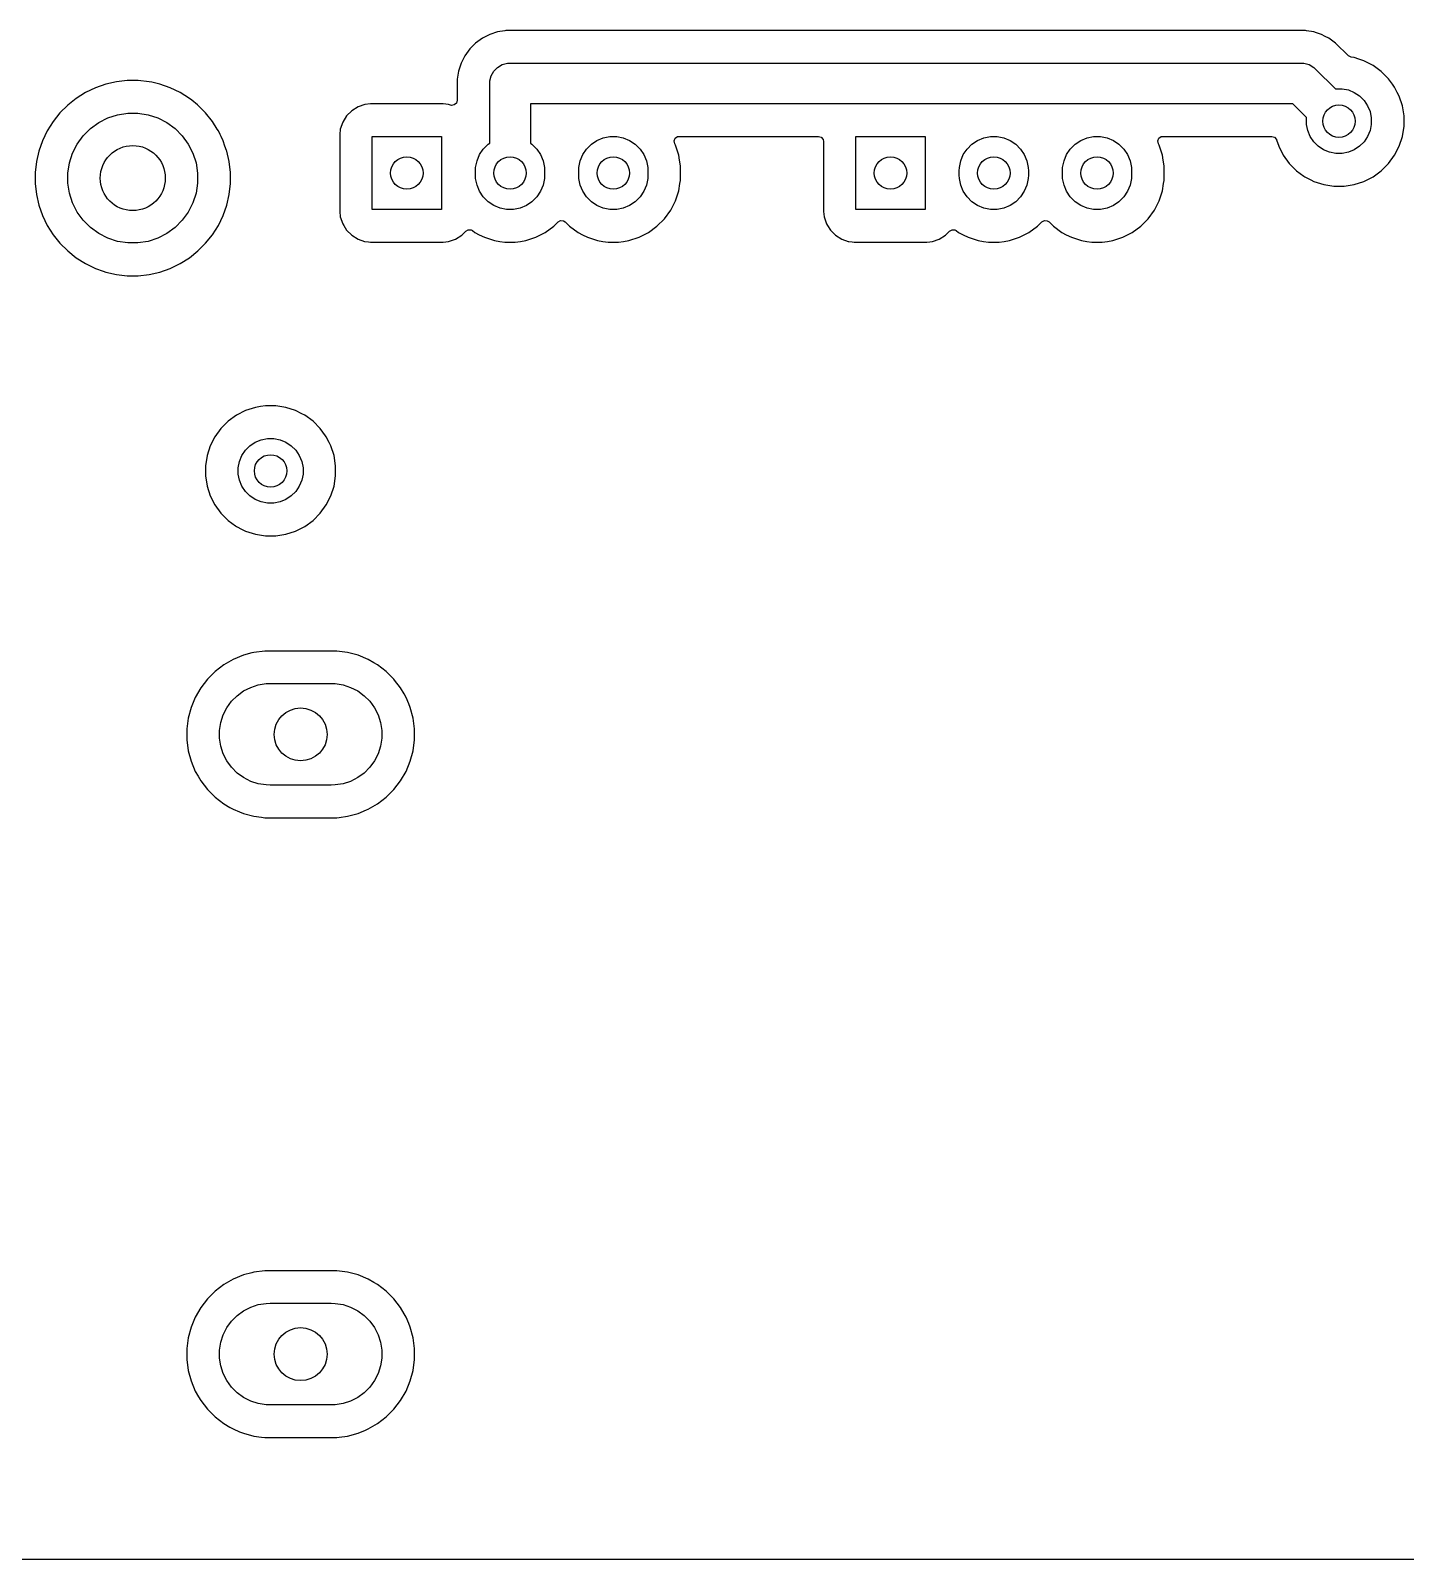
# Model space of a CAD drawing. Header units: inches. Extents: x 0.81 to 4.86, y -4.86 to -0.81.
# Drawn here: x 2.086 to 3.417, y -4.862 to -3.382 of the extents above; entities that cross this region are included whole.
import ezdxf

# ---------------------------------------------------------------- set-up
doc = ezdxf.new("R2010")
doc.units = ezdxf.units.IN
doc.header["$MEASUREMENT"] = 0
doc.layers.add('F.Cu', color=13, linetype='CONTINUOUS', true_color=0xc83434)

msp = doc.modelspace()

# ---------------------------------------------------------------- linework, layer by layer
at = {"layer": 'F.Cu', "linetype": 'CONTINUOUS'}
for p, q in [((2.5232, -3.3894), (2.5166, -3.3941)), ((2.5303, -3.3858), (2.5232, -3.3894)), ((2.538, -3.3833), (2.5303, -3.3858)), ((2.545, -3.3822), (2.538, -3.3833)), ((2.546, -3.382), (2.545, -3.3822)), ((2.554, -3.382), (2.546, -3.382)), ((3.3203, -3.382), (2.554, -3.382)), ((3.3214, -3.3822), (3.3203, -3.382)), ((3.3283, -3.3833), (3.3214, -3.3822)), ((3.3312, -3.3842), (3.3283, -3.3833)), ((3.3321, -3.3845), (3.3312, -3.3842)), ((3.3341, -3.3852), (3.3321, -3.3845)), ((3.3359, -3.3858), (3.3341, -3.3852)), ((3.3395, -3.3876), (3.3359, -3.3858)), ((3.3431, -3.3894), (3.3395, -3.3876)), ((3.3496, -3.3941), (3.3431, -3.3894)), ((2.5109, -3.3998), (2.5062, -3.4064)), ((2.5166, -3.3941), (2.5109, -3.3998)), ((3.3619, -3.4064), (3.3496, -3.3941)), ((3.3496, -3.3941), (3.3496, -3.3941)), ((2.5026, -3.4135), (2.5001, -3.4212)), ((2.5062, -3.4064), (2.5026, -3.4135)), ((2.5344, -3.4212), (2.538, -3.4176)), ((2.538, -3.4176), (2.5425, -3.415)), ((2.5425, -3.415), (2.5474, -3.4137)), ((2.5474, -3.4137), (2.55, -3.4135)), ((2.55, -3.4135), (3.3163, -3.4135)), ((3.3163, -3.4135), (3.3188, -3.4137)), ((3.3188, -3.4137), (3.3188, -3.4137)), ((3.3188, -3.4137), (3.3238, -3.415)), ((3.3238, -3.415), (3.3283, -3.4176)), ((3.3283, -3.4176), (3.3283, -3.4176)), ((3.3283, -3.4176), (3.3302, -3.4193)), ((3.3621, -3.4066), (3.3619, -3.4064)), ((3.3646, -3.4078), (3.3621, -3.4066)), ((3.3675, -3.4082), (3.3646, -3.4078)), ((3.3722, -3.4098), (3.3675, -3.4082)), ((3.3769, -3.4113), (3.3722, -3.4098)), ((3.3858, -3.4158), (3.3769, -3.4113)), ((3.3938, -3.4216), (3.3858, -3.4158)), ((3.3858, -3.4158), (3.3858, -3.4158)), ((3.3858, -3.4158), (3.3858, -3.4158)), ((2.1584, -3.4338), (2.1484, -3.4374)), ((2.1688, -3.4315), (2.1584, -3.4338)), ((2.1584, -3.4338), (2.1584, -3.4338)), ((2.1793, -3.4303), (2.1688, -3.4315)), ((2.1688, -3.4315), (2.1688, -3.4315)), ((2.19, -3.4303), (2.1793, -3.4303)), ((2.1793, -3.4303), (2.1793, -3.4303)), ((2.2005, -3.4315), (2.19, -3.4303)), ((2.19, -3.4303), (2.19, -3.4303)), ((2.2031, -3.4321), (2.2005, -3.4315)), ((2.2005, -3.4315), (2.2005, -3.4315)), ((2.2005, -3.4315), (2.2005, -3.4315)), ((2.2109, -3.4338), (2.2031, -3.4321)), ((2.2209, -3.4374), (2.2109, -3.4338)), ((2.2109, -3.4338), (2.2109, -3.4338)), ((2.5001, -3.4212), (2.4988, -3.4292)), ((2.4988, -3.4292), (2.4988, -3.4495)), ((2.5303, -3.4332), (2.5305, -3.4306)), ((2.5303, -3.491), (2.5303, -3.4332)), ((2.5305, -3.4306), (2.5318, -3.4257)), ((2.5318, -3.4257), (2.5344, -3.4212)), ((3.3302, -3.4193), (3.3493, -3.4384)), ((3.4008, -3.4286), (3.3938, -3.4216)), ((3.3938, -3.4216), (3.3938, -3.4216)), ((3.4046, -3.4338), (3.4008, -3.4286)), ((3.4008, -3.4286), (3.4008, -3.4286)), ((3.4066, -3.4367), (3.4046, -3.4338)), ((2.1299, -3.4476), (2.1216, -3.4542)), ((2.1389, -3.442), (2.1299, -3.4476)), ((2.1484, -3.4374), (2.1389, -3.442)), ((2.2304, -3.442), (2.2209, -3.4374)), ((2.2394, -3.4476), (2.2304, -3.442)), ((2.2304, -3.442), (2.2304, -3.442)), ((2.2419, -3.4495), (2.2394, -3.4476)), ((3.3493, -3.4384), (3.3497, -3.4383)), ((3.3497, -3.4383), (3.3558, -3.4383)), ((3.3558, -3.4383), (3.3619, -3.4395)), ((3.3619, -3.4395), (3.3676, -3.4419)), ((3.3676, -3.4419), (3.3727, -3.4453)), ((3.3727, -3.4453), (3.3771, -3.4497)), ((3.4093, -3.442), (3.4066, -3.4367)), ((3.4112, -3.4455), (3.4093, -3.442)), ((3.4142, -3.4549), (3.4112, -3.4455)), ((3.4112, -3.4455), (3.4112, -3.4455)), ((3.4112, -3.4455), (3.4112, -3.4455)), ((2.1141, -3.4617), (2.1074, -3.47)), ((2.1216, -3.4542), (2.1141, -3.4617)), ((2.1605, -3.4666), (2.1699, -3.4636)), ((2.1699, -3.4636), (2.1797, -3.462)), ((2.1797, -3.462), (2.1896, -3.462)), ((2.1896, -3.462), (2.1994, -3.4636)), ((2.1994, -3.4636), (2.2088, -3.4666)), ((2.2474, -3.454), (2.2419, -3.4495)), ((2.2477, -3.4542), (2.2474, -3.454)), ((2.2552, -3.4617), (2.2477, -3.4542)), ((2.2618, -3.47), (2.2552, -3.4617)), ((2.3968, -3.4597), (2.3917, -3.4647)), ((2.4028, -3.4559), (2.3968, -3.4597)), ((2.4095, -3.4535), (2.4028, -3.4559)), ((2.4148, -3.4529), (2.4095, -3.4535)), ((2.4095, -3.4535), (2.4095, -3.4535)), ((2.4852, -3.4529), (2.4148, -3.4529)), ((2.4148, -3.4529), (2.4148, -3.4529)), ((2.4905, -3.4535), (2.4852, -3.4529)), ((2.4852, -3.4529), (2.4852, -3.4529)), ((2.4923, -3.4542), (2.4905, -3.4535)), ((2.4905, -3.4535), (2.4905, -3.4535)), ((2.4932, -3.4544), (2.4923, -3.4542)), ((2.4959, -3.454), (2.4932, -3.4544)), ((2.498, -3.4522), (2.4959, -3.454)), ((2.4988, -3.4495), (2.498, -3.4522)), ((3.3081, -3.4529), (2.5697, -3.4529)), ((2.5697, -3.4529), (2.5697, -3.491)), ((3.3215, -3.4662), (3.3081, -3.4529)), ((3.3771, -3.4497), (3.3805, -3.4548)), ((3.3805, -3.4548), (3.3829, -3.4605)), ((3.3829, -3.4605), (3.3841, -3.4666)), ((3.4158, -3.4647), (3.4142, -3.4549)), ((2.1074, -3.47), (2.1018, -3.479)), ((2.1367, -3.4839), (2.1437, -3.4769)), ((2.1437, -3.4769), (2.1517, -3.4711)), ((2.1517, -3.4711), (2.1605, -3.4666)), ((2.2088, -3.4666), (2.2176, -3.4711)), ((2.2176, -3.4711), (2.2256, -3.4769)), ((2.2256, -3.4769), (2.2325, -3.4839)), ((2.2665, -3.4774), (2.2618, -3.47)), ((2.2675, -3.479), (2.2665, -3.4774)), ((2.3856, -3.4774), (2.385, -3.4827)), ((2.388, -3.4707), (2.3856, -3.4774)), ((2.3856, -3.4774), (2.3856, -3.4774)), ((2.3917, -3.4647), (2.388, -3.4707)), ((3.3214, -3.4666), (3.3215, -3.4662)), ((3.3214, -3.4728), (3.3214, -3.4666)), ((3.3226, -3.4788), (3.3214, -3.4728)), ((3.3841, -3.4728), (3.3829, -3.4788)), ((3.3841, -3.4666), (3.3841, -3.4728)), ((3.4142, -3.4844), (3.4158, -3.4746)), ((3.4158, -3.4746), (3.4158, -3.4647)), ((2.0972, -3.4886), (2.0937, -3.4986)), ((2.1018, -3.479), (2.0972, -3.4886)), ((2.1264, -3.5007), (2.1309, -3.4919)), ((2.1309, -3.4919), (2.1367, -3.4839)), ((2.2325, -3.4839), (2.2384, -3.4919)), ((2.2384, -3.4919), (2.2428, -3.5007)), ((2.2693, -3.4827), (2.2675, -3.479)), ((2.2702, -3.4847), (2.2693, -3.4827)), ((2.2721, -3.4886), (2.2702, -3.4847)), ((2.2739, -3.4939), (2.2721, -3.4886)), ((2.2721, -3.4886), (2.2721, -3.4886)), ((2.2721, -3.4886), (2.2721, -3.4886)), ((2.385, -3.4827), (2.385, -3.5571)), ((2.4165, -3.5553), (2.4165, -3.4844)), ((2.4165, -3.4844), (2.4835, -3.4844)), ((2.4835, -3.4844), (2.4835, -3.5553)), ((2.5241, -3.4967), (2.5288, -3.492)), ((2.5288, -3.492), (2.5303, -3.491)), ((2.5697, -3.491), (2.5712, -3.492)), ((2.5712, -3.492), (2.5759, -3.4967)), ((2.6241, -3.4967), (2.6288, -3.492)), ((2.6288, -3.492), (2.6342, -3.4884)), ((2.6342, -3.4884), (2.6403, -3.4859)), ((2.6403, -3.4859), (2.6467, -3.4846)), ((2.6467, -3.4846), (2.6533, -3.4846)), ((2.6533, -3.4846), (2.6597, -3.4859)), ((2.6597, -3.4859), (2.6658, -3.4884)), ((2.6658, -3.4884), (2.6712, -3.492)), ((2.6712, -3.492), (2.6759, -3.4967)), ((2.709, -3.4888), (2.71, -3.4862)), ((2.7095, -3.4915), (2.709, -3.4888)), ((2.7102, -3.493), (2.7095, -3.4915)), ((2.71, -3.4862), (2.7122, -3.4847)), ((2.7134, -3.5027), (2.7102, -3.493)), ((2.7122, -3.4847), (2.7138, -3.4844)), ((2.7138, -3.4844), (2.8486, -3.4844)), ((2.8486, -3.4844), (2.8513, -3.4852)), ((2.8513, -3.4852), (2.8531, -3.4873)), ((2.8531, -3.4873), (2.8535, -3.4893)), ((2.8535, -3.4893), (2.8535, -3.5571)), ((2.885, -3.5553), (2.885, -3.4844)), ((2.885, -3.4844), (2.952, -3.4844)), ((2.952, -3.4844), (2.952, -3.5553)), ((2.9926, -3.4967), (2.9973, -3.492)), ((2.9973, -3.492), (3.0027, -3.4884)), ((3.0027, -3.4884), (3.0088, -3.4859)), ((3.0088, -3.4859), (3.0152, -3.4846)), ((3.0152, -3.4846), (3.0218, -3.4846)), ((3.0218, -3.4846), (3.0282, -3.4859)), ((3.0282, -3.4859), (3.0343, -3.4884)), ((3.0343, -3.4884), (3.0397, -3.492)), ((3.0397, -3.492), (3.0444, -3.4967)), ((3.0926, -3.4967), (3.0973, -3.492)), ((3.0973, -3.492), (3.1027, -3.4884)), ((3.1027, -3.4884), (3.1088, -3.4859)), ((3.1088, -3.4859), (3.1152, -3.4846)), ((3.1152, -3.4846), (3.1218, -3.4846)), ((3.1218, -3.4846), (3.1282, -3.4859)), ((3.1282, -3.4859), (3.1343, -3.4884)), ((3.1343, -3.4884), (3.1397, -3.492)), ((3.1397, -3.492), (3.1444, -3.4967)), ((3.1775, -3.4888), (3.1785, -3.4862)), ((3.178, -3.4915), (3.1775, -3.4888)), ((3.1787, -3.493), (3.178, -3.4915)), ((3.1785, -3.4862), (3.1807, -3.4847)), ((3.1819, -3.5027), (3.1787, -3.493)), ((3.1807, -3.4847), (3.1823, -3.4844)), ((3.1823, -3.4844), (3.2877, -3.4844)), ((3.2877, -3.4844), (3.2904, -3.4852)), ((3.2904, -3.4852), (3.2922, -3.4873)), ((3.2922, -3.4873), (3.2924, -3.4878)), ((3.2924, -3.4878), (3.2944, -3.4939)), ((3.325, -3.4845), (3.3226, -3.4788)), ((3.3284, -3.4897), (3.325, -3.4845)), ((3.3328, -3.494), (3.3284, -3.4897)), ((3.3771, -3.4897), (3.3727, -3.494)), ((3.3805, -3.4845), (3.3771, -3.4897)), ((3.3829, -3.4788), (3.3805, -3.4845)), ((3.4112, -3.4939), (3.4142, -3.4844)), ((2.0937, -3.4986), (2.0913, -3.5089)), ((2.0937, -3.4986), (2.0937, -3.4986)), ((2.1234, -3.5101), (2.1264, -3.5007)), ((2.2428, -3.5007), (2.2459, -3.5101)), ((2.2755, -3.4982), (2.2739, -3.4939)), ((2.2756, -3.4986), (2.2755, -3.4982)), ((2.278, -3.5089), (2.2756, -3.4986)), ((2.518, -3.5082), (2.5205, -3.5021)), ((2.5205, -3.5021), (2.5241, -3.4967)), ((2.5759, -3.4967), (2.5795, -3.5021)), ((2.5795, -3.5021), (2.582, -3.5082)), ((2.618, -3.5082), (2.6205, -3.5021)), ((2.6205, -3.5021), (2.6241, -3.4967)), ((2.6759, -3.4967), (2.6795, -3.5021)), ((2.6795, -3.5021), (2.682, -3.5082)), ((2.7141, -3.5074), (2.7134, -3.5027)), ((2.715, -3.5128), (2.7141, -3.5074)), ((2.9865, -3.5082), (2.989, -3.5021)), ((2.989, -3.5021), (2.9926, -3.4967)), ((3.0444, -3.4967), (3.048, -3.5021)), ((3.048, -3.5021), (3.0505, -3.5082)), ((3.0865, -3.5082), (3.089, -3.5021)), ((3.089, -3.5021), (3.0926, -3.4967)), ((3.1444, -3.4967), (3.148, -3.5021)), ((3.148, -3.5021), (3.1505, -3.5082)), ((3.1826, -3.5074), (3.1819, -3.5027)), ((3.1835, -3.5128), (3.1826, -3.5074)), ((3.2944, -3.4939), (3.2989, -3.5027)), ((3.2989, -3.5027), (3.2989, -3.5027)), ((3.2989, -3.5027), (3.3047, -3.5107)), ((3.3379, -3.4975), (3.3328, -3.494)), ((3.3436, -3.4998), (3.3379, -3.4975)), ((3.3497, -3.501), (3.3436, -3.4998)), ((3.3558, -3.501), (3.3497, -3.501)), ((3.3619, -3.4998), (3.3558, -3.501)), ((3.3676, -3.4975), (3.3619, -3.4998)), ((3.3727, -3.494), (3.3676, -3.4975)), ((3.4008, -3.5107), (3.4066, -3.5027)), ((3.4066, -3.5027), (3.4112, -3.4939)), ((2.0913, -3.5089), (2.0901, -3.5195)), ((2.0901, -3.5195), (2.0901, -3.5301)), ((2.0913, -3.5089), (2.0913, -3.5089)), ((2.1218, -3.5199), (2.1234, -3.5101)), ((2.1218, -3.5297), (2.1218, -3.5199)), ((2.2459, -3.5101), (2.2474, -3.5199)), ((2.2474, -3.5199), (2.2474, -3.5297)), ((2.2792, -3.5195), (2.278, -3.5089)), ((2.2792, -3.5301), (2.2792, -3.5195)), ((2.5165, -3.5179), (2.5167, -3.5146)), ((2.5165, -3.5219), (2.5165, -3.5179)), ((2.5167, -3.5251), (2.5165, -3.5219)), ((2.5167, -3.5146), (2.518, -3.5082)), ((2.582, -3.5082), (2.5833, -3.5146)), ((2.5833, -3.5146), (2.5835, -3.5179)), ((2.5835, -3.5219), (2.5833, -3.5251)), ((2.5835, -3.5179), (2.5835, -3.5219)), ((2.6165, -3.5179), (2.6167, -3.5146)), ((2.6165, -3.5219), (2.6165, -3.5179)), ((2.6167, -3.5251), (2.6165, -3.5219)), ((2.6167, -3.5146), (2.618, -3.5082)), ((2.682, -3.5082), (2.6833, -3.5146)), ((2.6833, -3.5146), (2.6835, -3.5179)), ((2.6835, -3.5219), (2.6833, -3.5251)), ((2.6835, -3.5179), (2.6835, -3.5219)), ((2.715, -3.527), (2.715, -3.5128)), ((2.985, -3.5179), (2.9852, -3.5146)), ((2.985, -3.5219), (2.985, -3.5179)), ((2.9852, -3.5251), (2.985, -3.5219)), ((2.9852, -3.5146), (2.9865, -3.5082)), ((3.0505, -3.5082), (3.0518, -3.5146)), ((3.0518, -3.5146), (3.052, -3.5179)), ((3.052, -3.5219), (3.0518, -3.5251)), ((3.052, -3.5179), (3.052, -3.5219)), ((3.085, -3.5179), (3.0852, -3.5146)), ((3.085, -3.5219), (3.085, -3.5179)), ((3.0852, -3.5251), (3.085, -3.5219)), ((3.0852, -3.5146), (3.0865, -3.5082)), ((3.1505, -3.5082), (3.1518, -3.5146)), ((3.1518, -3.5146), (3.152, -3.5179)), ((3.152, -3.5219), (3.1518, -3.5251)), ((3.152, -3.5179), (3.152, -3.5219)), ((3.1835, -3.527), (3.1835, -3.5128)), ((3.3047, -3.5107), (3.3047, -3.5107)), ((3.3047, -3.5107), (3.3117, -3.5177)), ((3.3117, -3.5177), (3.3117, -3.5177)), ((3.3117, -3.5177), (3.3187, -3.5228)), ((3.3187, -3.5228), (3.3197, -3.5236)), ((3.3858, -3.5236), (3.3938, -3.5177)), ((3.3938, -3.5177), (3.4008, -3.5107)), ((2.0901, -3.5301), (2.0913, -3.5407)), ((2.1234, -3.5395), (2.1218, -3.5297)), ((2.2474, -3.5297), (2.2459, -3.5395)), ((2.278, -3.5407), (2.2792, -3.5301)), ((2.518, -3.5316), (2.5167, -3.5251)), ((2.5205, -3.5376), (2.518, -3.5316)), ((2.5241, -3.5431), (2.5205, -3.5376)), ((2.5795, -3.5376), (2.5759, -3.5431)), ((2.582, -3.5316), (2.5795, -3.5376)), ((2.5833, -3.5251), (2.582, -3.5316)), ((2.618, -3.5316), (2.6167, -3.5251)), ((2.6205, -3.5376), (2.618, -3.5316)), ((2.6241, -3.5431), (2.6205, -3.5376)), ((2.6795, -3.5376), (2.6759, -3.5431)), ((2.682, -3.5316), (2.6795, -3.5376)), ((2.6833, -3.5251), (2.682, -3.5316)), ((2.7102, -3.5468), (2.7134, -3.5371)), ((2.7134, -3.5371), (2.7145, -3.5301)), ((2.7145, -3.5301), (2.715, -3.527)), ((2.9865, -3.5316), (2.9852, -3.5251)), ((2.989, -3.5376), (2.9865, -3.5316)), ((2.9926, -3.5431), (2.989, -3.5376)), ((3.048, -3.5376), (3.0444, -3.5431)), ((3.0505, -3.5316), (3.048, -3.5376)), ((3.0518, -3.5251), (3.0505, -3.5316)), ((3.0865, -3.5316), (3.0852, -3.5251)), ((3.089, -3.5376), (3.0865, -3.5316)), ((3.0926, -3.5431), (3.089, -3.5376)), ((3.148, -3.5376), (3.1444, -3.5431)), ((3.1505, -3.5316), (3.148, -3.5376)), ((3.1518, -3.5251), (3.1505, -3.5316)), ((3.1787, -3.5468), (3.1819, -3.5371)), ((3.1819, -3.5371), (3.183, -3.5301)), ((3.183, -3.5301), (3.1835, -3.527)), ((3.3197, -3.5236), (3.3254, -3.5264)), ((3.3254, -3.5264), (3.3286, -3.5281)), ((3.3286, -3.5281), (3.3286, -3.5281)), ((3.3286, -3.5281), (3.3286, -3.5281)), ((3.3286, -3.5281), (3.338, -3.5311)), ((3.338, -3.5311), (3.3478, -3.5327)), ((3.3478, -3.5327), (3.3478, -3.5327)), ((3.3478, -3.5327), (3.3577, -3.5327)), ((3.3577, -3.5327), (3.3675, -3.5311)), ((3.3577, -3.5327), (3.3577, -3.5327)), ((3.3675, -3.5311), (3.3769, -3.5281)), ((3.3769, -3.5281), (3.3858, -3.5236)), ((2.0913, -3.5407), (2.0913, -3.5407)), ((2.0913, -3.5407), (2.0937, -3.551)), ((2.0937, -3.551), (2.0937, -3.551)), ((2.0937, -3.551), (2.0972, -3.561)), ((2.1264, -3.5489), (2.1234, -3.5395)), ((2.1309, -3.5577), (2.1264, -3.5489)), ((2.2428, -3.5489), (2.2384, -3.5577)), ((2.2459, -3.5395), (2.2428, -3.5489)), ((2.2721, -3.561), (2.2756, -3.551)), ((2.2756, -3.551), (2.278, -3.5407)), ((2.5288, -3.5477), (2.5241, -3.5431)), ((2.5342, -3.5514), (2.5288, -3.5477)), ((2.5403, -3.5539), (2.5342, -3.5514)), ((2.5658, -3.5514), (2.5597, -3.5539)), ((2.5712, -3.5477), (2.5658, -3.5514)), ((2.5759, -3.5431), (2.5712, -3.5477)), ((2.6288, -3.5477), (2.6241, -3.5431)), ((2.6342, -3.5514), (2.6288, -3.5477)), ((2.6403, -3.5539), (2.6342, -3.5514)), ((2.6658, -3.5514), (2.6597, -3.5539)), ((2.6712, -3.5477), (2.6658, -3.5514)), ((2.6759, -3.5431), (2.6712, -3.5477)), ((2.7056, -3.5559), (2.7102, -3.5468)), ((2.9973, -3.5477), (2.9926, -3.5431)), ((3.0027, -3.5514), (2.9973, -3.5477)), ((3.0088, -3.5539), (3.0027, -3.5514)), ((3.0343, -3.5514), (3.0282, -3.5539)), ((3.0397, -3.5477), (3.0343, -3.5514)), ((3.0444, -3.5431), (3.0397, -3.5477)), ((3.0973, -3.5477), (3.0926, -3.5431)), ((3.1027, -3.5514), (3.0973, -3.5477)), ((3.1088, -3.5539), (3.1027, -3.5514)), ((3.1343, -3.5514), (3.1282, -3.5539)), ((3.1397, -3.5477), (3.1343, -3.5514)), ((3.1444, -3.5431), (3.1397, -3.5477)), ((3.1741, -3.5559), (3.1787, -3.5468)), ((2.0972, -3.561), (2.1018, -3.5706)), ((2.1367, -3.5657), (2.1309, -3.5577)), ((2.1437, -3.5727), (2.1367, -3.5657)), ((2.2325, -3.5657), (2.2256, -3.5727)), ((2.2384, -3.5577), (2.2325, -3.5657)), ((2.2675, -3.5706), (2.2721, -3.561)), ((2.385, -3.5571), (2.3856, -3.5624)), ((2.3856, -3.5624), (2.3856, -3.5624)), ((2.3856, -3.5624), (2.388, -3.5691)), ((2.4835, -3.5553), (2.4165, -3.5553)), ((2.5467, -3.5552), (2.5403, -3.5539)), ((2.5533, -3.5552), (2.5467, -3.5552)), ((2.5597, -3.5539), (2.5533, -3.5552)), ((2.5923, -3.5714), (2.5965, -3.5672)), ((2.5965, -3.5672), (2.599, -3.5659)), ((2.599, -3.5659), (2.6017, -3.5661)), ((2.6017, -3.5661), (2.6035, -3.5672)), ((2.6035, -3.5672), (2.6077, -3.5714)), ((2.6467, -3.5552), (2.6403, -3.5539)), ((2.6533, -3.5552), (2.6467, -3.5552)), ((2.6597, -3.5539), (2.6533, -3.5552)), ((2.6923, -3.5714), (2.6996, -3.5642)), ((2.6996, -3.5642), (2.7056, -3.5559)), ((2.8535, -3.5571), (2.8541, -3.5624)), ((2.8541, -3.5624), (2.8541, -3.5624)), ((2.8541, -3.5624), (2.8565, -3.5691)), ((2.952, -3.5553), (2.885, -3.5553)), ((3.0152, -3.5552), (3.0088, -3.5539)), ((3.0218, -3.5552), (3.0152, -3.5552)), ((3.0282, -3.5539), (3.0218, -3.5552)), ((3.0608, -3.5714), (3.0651, -3.5672)), ((3.0651, -3.5672), (3.0675, -3.5659)), ((3.0675, -3.5659), (3.0702, -3.5661)), ((3.0702, -3.5661), (3.072, -3.5672)), ((3.072, -3.5672), (3.0762, -3.5714)), ((3.1152, -3.5552), (3.1088, -3.5539)), ((3.1218, -3.5552), (3.1152, -3.5552)), ((3.1282, -3.5539), (3.1218, -3.5552)), ((3.1608, -3.5714), (3.1681, -3.5642)), ((3.1681, -3.5642), (3.1741, -3.5559)), ((2.1018, -3.5706), (2.1018, -3.5706)), ((2.1018, -3.5706), (2.1074, -3.5796)), ((2.1074, -3.5796), (2.1141, -3.5879)), ((2.1517, -3.5785), (2.1437, -3.5727)), ((2.1605, -3.583), (2.1517, -3.5785)), ((2.2176, -3.5785), (2.2088, -3.583)), ((2.2256, -3.5727), (2.2176, -3.5785)), ((2.2552, -3.5879), (2.2618, -3.5796)), ((2.2618, -3.5796), (2.2675, -3.5706)), ((2.388, -3.5691), (2.3889, -3.5706)), ((2.3889, -3.5706), (2.3917, -3.5751)), ((2.3917, -3.5751), (2.3968, -3.5801)), ((2.3968, -3.5801), (2.4028, -3.5839)), ((2.4972, -3.5839), (2.5032, -3.5801)), ((2.5032, -3.5801), (2.5072, -3.5762)), ((2.5072, -3.5762), (2.5096, -3.5748)), ((2.5096, -3.5748), (2.5123, -3.575)), ((2.5123, -3.575), (2.5135, -3.5757)), ((2.5135, -3.5757), (2.5159, -3.5774)), ((2.5159, -3.5774), (2.5202, -3.5796)), ((2.5202, -3.5796), (2.5251, -3.5821)), ((2.5749, -3.5821), (2.5841, -3.5774)), ((2.5841, -3.5774), (2.5923, -3.5714)), ((2.6077, -3.5714), (2.6159, -3.5774)), ((2.6159, -3.5774), (2.6202, -3.5796)), ((2.6202, -3.5796), (2.6251, -3.5821)), ((2.6749, -3.5821), (2.6841, -3.5774)), ((2.6841, -3.5774), (2.6923, -3.5714)), ((2.8565, -3.5691), (2.8574, -3.5706)), ((2.8574, -3.5706), (2.8602, -3.5751)), ((2.8602, -3.5751), (2.8653, -3.5801)), ((2.8653, -3.5801), (2.8713, -3.5839)), ((2.9657, -3.5839), (2.9717, -3.5801)), ((2.9717, -3.5801), (2.9757, -3.5762)), ((2.9757, -3.5762), (2.9781, -3.5748)), ((2.9781, -3.5748), (2.9809, -3.575)), ((2.9809, -3.575), (2.982, -3.5757)), ((2.982, -3.5757), (2.9844, -3.5774)), ((2.9844, -3.5774), (2.9887, -3.5796)), ((2.9887, -3.5796), (2.9936, -3.5821)), ((3.0434, -3.5821), (3.0526, -3.5774)), ((3.0526, -3.5774), (3.0608, -3.5714)), ((3.0762, -3.5714), (3.0844, -3.5774)), ((3.0844, -3.5774), (3.0887, -3.5796)), ((3.0887, -3.5796), (3.0936, -3.5821)), ((3.1434, -3.5821), (3.1526, -3.5774)), ((3.1526, -3.5774), (3.1608, -3.5714)), ((2.1141, -3.5879), (2.1216, -3.5954)), ((2.1216, -3.5954), (2.1299, -3.602)), ((2.1699, -3.5861), (2.1605, -3.583)), ((2.1797, -3.5876), (2.1699, -3.5861)), ((2.1896, -3.5876), (2.1797, -3.5876)), ((2.1994, -3.5861), (2.1896, -3.5876)), ((2.2088, -3.583), (2.1994, -3.5861)), ((2.2394, -3.602), (2.2477, -3.5954)), ((2.2477, -3.5954), (2.2552, -3.5879)), ((2.4028, -3.5839), (2.409, -3.5861)), ((2.409, -3.5861), (2.4095, -3.5862)), ((2.4095, -3.5862), (2.4095, -3.5862)), ((2.4095, -3.5862), (2.413, -3.5866)), ((2.413, -3.5866), (2.4148, -3.5868)), ((2.4148, -3.5868), (2.4148, -3.5868)), ((2.4148, -3.5868), (2.4148, -3.5868)), ((2.4148, -3.5868), (2.4852, -3.5868)), ((2.4852, -3.5868), (2.4879, -3.5865)), ((2.4852, -3.5868), (2.4852, -3.5868)), ((2.4879, -3.5865), (2.4905, -3.5862)), ((2.4905, -3.5862), (2.4972, -3.5839)), ((2.4905, -3.5862), (2.4905, -3.5862)), ((2.4905, -3.5862), (2.4905, -3.5862)), ((2.5251, -3.5821), (2.5251, -3.5821)), ((2.5251, -3.5821), (2.5251, -3.5821)), ((2.5251, -3.5821), (2.5348, -3.5852)), ((2.5348, -3.5852), (2.54, -3.5861)), ((2.54, -3.5861), (2.5449, -3.5868)), ((2.5449, -3.5868), (2.5449, -3.5868)), ((2.5449, -3.5868), (2.5551, -3.5868)), ((2.5551, -3.5868), (2.56, -3.5861)), ((2.56, -3.5861), (2.5652, -3.5852)), ((2.5652, -3.5852), (2.5749, -3.5821)), ((2.6251, -3.5821), (2.6251, -3.5821)), ((2.6251, -3.5821), (2.6251, -3.5821)), ((2.6251, -3.5821), (2.6348, -3.5852)), ((2.6348, -3.5852), (2.64, -3.5861)), ((2.64, -3.5861), (2.6449, -3.5868)), ((2.6449, -3.5868), (2.6449, -3.5868)), ((2.6449, -3.5868), (2.6551, -3.5868)), ((2.6551, -3.5868), (2.66, -3.5861)), ((2.66, -3.5861), (2.6652, -3.5852)), ((2.6652, -3.5852), (2.6749, -3.5821)), ((2.8713, -3.5839), (2.8775, -3.5861)), ((2.8775, -3.5861), (2.878, -3.5862)), ((2.878, -3.5862), (2.878, -3.5862)), ((2.878, -3.5862), (2.8815, -3.5866)), ((2.8815, -3.5866), (2.8833, -3.5868)), ((2.8833, -3.5868), (2.8833, -3.5868)), ((2.8833, -3.5868), (2.8833, -3.5868)), ((2.8833, -3.5868), (2.9537, -3.5868)), ((2.9537, -3.5868), (2.9564, -3.5865)), ((2.9537, -3.5868), (2.9537, -3.5868)), ((2.9564, -3.5865), (2.959, -3.5862)), ((2.959, -3.5862), (2.9657, -3.5839)), ((2.959, -3.5862), (2.959, -3.5862)), ((2.959, -3.5862), (2.959, -3.5862)), ((2.9936, -3.5821), (2.9936, -3.5821)), ((2.9936, -3.5821), (2.9936, -3.5821)), ((2.9936, -3.5821), (3.0033, -3.5852)), ((3.0033, -3.5852), (3.0085, -3.5861)), ((3.0085, -3.5861), (3.0134, -3.5868)), ((3.0134, -3.5868), (3.0134, -3.5868)), ((3.0134, -3.5868), (3.0236, -3.5868)), ((3.0236, -3.5868), (3.0285, -3.5861)), ((3.0285, -3.5861), (3.0337, -3.5852)), ((3.0337, -3.5852), (3.0434, -3.5821)), ((3.0936, -3.5821), (3.0936, -3.5821)), ((3.0936, -3.5821), (3.0936, -3.5821)), ((3.0936, -3.5821), (3.1033, -3.5852)), ((3.1033, -3.5852), (3.1085, -3.5861)), ((3.1085, -3.5861), (3.1134, -3.5868)), ((3.1134, -3.5868), (3.1134, -3.5868)), ((3.1134, -3.5868), (3.1236, -3.5868)), ((3.1236, -3.5868), (3.1285, -3.5861)), ((3.1285, -3.5861), (3.1337, -3.5852)), ((3.1337, -3.5852), (3.1434, -3.5821)), ((2.1299, -3.602), (2.1389, -3.6076)), ((2.1389, -3.6076), (2.1484, -3.6123)), ((2.2209, -3.6123), (2.2304, -3.6076)), ((2.2304, -3.6076), (2.2394, -3.602)), ((2.1484, -3.6123), (2.1559, -3.6149)), ((2.1559, -3.6149), (2.1584, -3.6158)), ((2.1584, -3.6158), (2.1584, -3.6158)), ((2.1584, -3.6158), (2.1584, -3.6158)), ((2.1584, -3.6158), (2.1584, -3.6158)), ((2.1584, -3.6158), (2.1688, -3.6181)), ((2.1688, -3.6181), (2.1793, -3.6193)), ((2.1793, -3.6193), (2.1793, -3.6193)), ((2.1793, -3.6193), (2.1793, -3.6193)), ((2.1793, -3.6193), (2.19, -3.6193)), ((2.19, -3.6193), (2.2005, -3.6181)), ((2.19, -3.6193), (2.19, -3.6193)), ((2.2005, -3.6181), (2.2109, -3.6158)), ((2.2109, -3.6158), (2.2209, -3.6123)), ((2.2851, -3.7544), (2.2771, -3.7602)), ((2.2939, -3.7499), (2.2851, -3.7544)), ((2.3034, -3.7468), (2.2939, -3.7499)), ((2.3083, -3.746), (2.3034, -3.7468)), ((2.3132, -3.7453), (2.3083, -3.746)), ((2.3231, -3.7453), (2.3132, -3.7453)), ((2.3329, -3.7468), (2.3231, -3.7453)), ((2.3423, -3.7499), (2.3329, -3.7468)), ((2.3484, -3.753), (2.3423, -3.7499)), ((2.3511, -3.7544), (2.3484, -3.753)), ((2.3592, -3.7602), (2.3511, -3.7544)), ((2.3511, -3.7544), (2.3511, -3.7544)), ((2.3511, -3.7544), (2.3511, -3.7544)), ((2.27, -3.7672), (2.2642, -3.7752)), ((2.2771, -3.7602), (2.27, -3.7672)), ((2.27, -3.7672), (2.27, -3.7672)), ((2.2771, -3.7602), (2.2771, -3.7602)), ((2.3662, -3.7672), (2.3592, -3.7602)), ((2.3592, -3.7602), (2.3592, -3.7602)), ((2.3713, -3.7742), (2.3662, -3.7672)), ((2.3662, -3.7672), (2.3662, -3.7672)), ((2.372, -3.7752), (2.3713, -3.7742)), ((2.2597, -3.7841), (2.2567, -3.7935)), ((2.2642, -3.7752), (2.2597, -3.7841)), ((2.2903, -3.7934), (2.2938, -3.7883)), ((2.2938, -3.7883), (2.2981, -3.7839)), ((2.2981, -3.7839), (2.3033, -3.7805)), ((2.3033, -3.7805), (2.309, -3.7781)), ((2.309, -3.7781), (2.315, -3.7769)), ((2.315, -3.7769), (2.3212, -3.7769)), ((2.3212, -3.7769), (2.3273, -3.7781)), ((2.3273, -3.7781), (2.333, -3.7805)), ((2.333, -3.7805), (2.3381, -3.7839)), ((2.3381, -3.7839), (2.3425, -3.7883)), ((2.3425, -3.7883), (2.3459, -3.7934)), ((2.3749, -3.7809), (2.372, -3.7752)), ((2.3765, -3.7841), (2.3749, -3.7809)), ((2.3796, -3.7935), (2.3765, -3.7841)), ((2.3765, -3.7841), (2.3765, -3.7841)), ((2.3765, -3.7841), (2.3765, -3.7841)), ((2.2567, -3.7935), (2.2551, -3.8033)), ((2.2551, -3.8033), (2.2551, -3.8132)), ((2.2868, -3.8052), (2.288, -3.7991)), ((2.288, -3.7991), (2.2903, -3.7934)), ((2.3459, -3.7934), (2.3483, -3.7991)), ((2.3483, -3.7991), (2.3495, -3.8052)), ((2.3811, -3.8033), (2.3796, -3.7935)), ((2.3811, -3.8132), (2.3811, -3.8033)), ((2.2551, -3.8132), (2.2567, -3.823)), ((2.2868, -3.8114), (2.2868, -3.8052)), ((2.288, -3.8174), (2.2868, -3.8114)), ((2.2903, -3.8231), (2.288, -3.8174)), ((2.3483, -3.8174), (2.3459, -3.8231)), ((2.3495, -3.8114), (2.3483, -3.8174)), ((2.3495, -3.8052), (2.3495, -3.8114)), ((2.3796, -3.823), (2.3811, -3.8132)), ((2.2567, -3.823), (2.2597, -3.8325)), ((2.2597, -3.8325), (2.2642, -3.8413)), ((2.2938, -3.8282), (2.2903, -3.8231)), ((2.2981, -3.8326), (2.2938, -3.8282)), ((2.3033, -3.836), (2.2981, -3.8326)), ((2.3381, -3.8326), (2.333, -3.836)), ((2.3425, -3.8282), (2.3381, -3.8326)), ((2.3459, -3.8231), (2.3425, -3.8282)), ((2.372, -3.8413), (2.3765, -3.8325)), ((2.3765, -3.8325), (2.3796, -3.823)), ((2.2642, -3.8413), (2.27, -3.8493)), ((2.309, -3.8384), (2.3033, -3.836)), ((2.315, -3.8396), (2.309, -3.8384)), ((2.3212, -3.8396), (2.315, -3.8396)), ((2.3273, -3.8384), (2.3212, -3.8396)), ((2.333, -3.836), (2.3273, -3.8384)), ((2.3662, -3.8493), (2.372, -3.8413)), ((2.27, -3.8493), (2.27, -3.8493)), ((2.27, -3.8493), (2.2771, -3.8563)), ((2.2771, -3.8563), (2.2771, -3.8563)), ((2.2771, -3.8563), (2.2841, -3.8614)), ((2.2841, -3.8614), (2.2851, -3.8622)), ((2.2851, -3.8622), (2.2907, -3.865)), ((2.3423, -3.8667), (2.3511, -3.8622)), ((2.3511, -3.8622), (2.3592, -3.8563)), ((2.3592, -3.8563), (2.3662, -3.8493)), ((2.2907, -3.865), (2.2939, -3.8667)), ((2.2939, -3.8667), (2.2939, -3.8667)), ((2.2939, -3.8667), (2.2939, -3.8667)), ((2.2939, -3.8667), (2.3034, -3.8697)), ((2.3034, -3.8697), (2.3132, -3.8713)), ((2.3132, -3.8713), (2.3132, -3.8713)), ((2.3132, -3.8713), (2.3231, -3.8713)), ((2.3231, -3.8713), (2.3329, -3.8697)), ((2.3231, -3.8713), (2.3231, -3.8713)), ((2.3329, -3.8697), (2.3423, -3.8667)), ((2.2728, -3.9961), (2.2644, -4.0026)), ((2.2819, -3.9908), (2.2728, -3.9961)), ((2.2917, -3.9868), (2.2819, -3.9908)), ((2.2819, -3.9908), (2.2819, -3.9908)), ((2.2998, -3.9846), (2.2917, -3.9868)), ((2.3019, -3.984), (2.2998, -3.9846)), ((2.3124, -3.9827), (2.3019, -3.984)), ((2.3019, -3.984), (2.3019, -3.984)), ((2.3019, -3.984), (2.3019, -3.984)), ((2.3821, -3.9827), (2.3124, -3.9827)), ((2.3124, -3.9827), (2.3124, -3.9827)), ((2.3926, -3.984), (2.3821, -3.9827)), ((2.3821, -3.9827), (2.3821, -3.9827)), ((2.3977, -3.9854), (2.3926, -3.984)), ((2.3926, -3.984), (2.3926, -3.984)), ((2.3926, -3.984), (2.3926, -3.984)), ((2.4028, -3.9868), (2.3977, -3.9854)), ((2.4126, -3.9908), (2.4028, -3.9868)), ((2.4181, -3.994), (2.4126, -3.9908)), ((2.4126, -3.9908), (2.4126, -3.9908)), ((2.4217, -3.9961), (2.4181, -3.994)), ((2.4301, -4.0026), (2.4217, -3.9961)), ((2.4217, -3.9961), (2.4217, -3.9961)), ((2.4217, -3.9961), (2.4217, -3.9961)), ((2.2569, -4.01), (2.2504, -4.0184)), ((2.2644, -4.0026), (2.2569, -4.01)), ((2.2569, -4.01), (2.2569, -4.01)), ((2.2644, -4.0026), (2.2644, -4.0026)), ((2.4376, -4.01), (2.4301, -4.0026)), ((2.4301, -4.0026), (2.4301, -4.0026)), ((2.4381, -4.0108), (2.4376, -4.01)), ((2.4376, -4.01), (2.4376, -4.01)), ((2.444, -4.0184), (2.4381, -4.0108)), ((2.2504, -4.0184), (2.2452, -4.0276)), ((2.2803, -4.0314), (2.2858, -4.026)), ((2.2858, -4.026), (2.292, -4.0214)), ((2.292, -4.0214), (2.2989, -4.0179)), ((2.2989, -4.0179), (2.3062, -4.0155)), ((2.3062, -4.0155), (2.3139, -4.0143)), ((2.3139, -4.0143), (2.3177, -4.0142)), ((2.3177, -4.0142), (2.3768, -4.0142)), ((2.3768, -4.0142), (2.3806, -4.0143)), ((2.3806, -4.0143), (2.3883, -4.0155)), ((2.3883, -4.0155), (2.3956, -4.0179)), ((2.3956, -4.0179), (2.4025, -4.0214)), ((2.4025, -4.0214), (2.4087, -4.026)), ((2.4087, -4.026), (2.4142, -4.0314)), ((2.4474, -4.0243), (2.444, -4.0184)), ((2.4493, -4.0276), (2.4474, -4.0243)), ((2.2411, -4.0374), (2.2384, -4.0476)), ((2.2452, -4.0276), (2.2411, -4.0374)), ((2.2452, -4.0276), (2.2452, -4.0276)), ((2.2723, -4.0446), (2.2758, -4.0377)), ((2.2758, -4.0377), (2.2803, -4.0314)), ((2.4142, -4.0314), (2.4187, -4.0377)), ((2.4187, -4.0377), (2.4222, -4.0446)), ((2.4519, -4.0337), (2.4493, -4.0276)), ((2.4493, -4.0276), (2.4493, -4.0276)), ((2.4534, -4.0374), (2.4519, -4.0337)), ((2.4561, -4.0476), (2.4534, -4.0374)), ((2.2384, -4.0476), (2.237, -4.0581)), ((2.2384, -4.0476), (2.2384, -4.0476)), ((2.2687, -4.0595), (2.2699, -4.0519)), ((2.2699, -4.0519), (2.2723, -4.0446)), ((2.4222, -4.0446), (2.4246, -4.0519)), ((2.4246, -4.0519), (2.4258, -4.0595)), ((2.4575, -4.0581), (2.4561, -4.0476)), ((2.237, -4.0581), (2.237, -4.0687)), ((2.237, -4.0687), (2.2384, -4.0792)), ((2.2687, -4.0672), (2.2687, -4.0595)), ((2.2699, -4.0749), (2.2687, -4.0672)), ((2.4258, -4.0672), (2.4246, -4.0749)), ((2.4258, -4.0595), (2.4258, -4.0672)), ((2.4561, -4.0792), (2.4575, -4.0687)), ((2.4575, -4.0687), (2.4575, -4.0581)), ((2.2384, -4.0792), (2.2384, -4.0792)), ((2.2384, -4.0792), (2.2384, -4.0792)), ((2.2384, -4.0792), (2.2384, -4.0792)), ((2.2384, -4.0792), (2.2411, -4.0894)), ((2.2723, -4.0822), (2.2699, -4.0749)), ((2.2758, -4.0891), (2.2723, -4.0822)), ((2.4222, -4.0822), (2.4187, -4.0891)), ((2.4246, -4.0749), (2.4222, -4.0822)), ((2.4534, -4.0894), (2.4561, -4.0792)), ((2.2411, -4.0894), (2.2452, -4.0992)), ((2.2452, -4.0992), (2.2452, -4.0992)), ((2.2452, -4.0992), (2.2479, -4.1039)), ((2.2803, -4.0953), (2.2758, -4.0891)), ((2.2858, -4.1008), (2.2803, -4.0953)), ((2.4142, -4.0953), (2.4087, -4.1008)), ((2.4187, -4.0891), (2.4142, -4.0953)), ((2.444, -4.1083), (2.4493, -4.0992)), ((2.4493, -4.0992), (2.4534, -4.0894)), ((2.2479, -4.1039), (2.2504, -4.1083)), ((2.2504, -4.1083), (2.2504, -4.1083)), ((2.2504, -4.1083), (2.2504, -4.1083)), ((2.2504, -4.1083), (2.2569, -4.1167)), ((2.292, -4.1053), (2.2858, -4.1008)), ((2.2989, -4.1089), (2.292, -4.1053)), ((2.3062, -4.1112), (2.2989, -4.1089)), ((2.3139, -4.1124), (2.3062, -4.1112)), ((2.3177, -4.1126), (2.3139, -4.1124)), ((2.3768, -4.1126), (2.3177, -4.1126)), ((2.3806, -4.1124), (2.3768, -4.1126)), ((2.3883, -4.1112), (2.3806, -4.1124)), ((2.3956, -4.1089), (2.3883, -4.1112)), ((2.4025, -4.1053), (2.3956, -4.1089)), ((2.4087, -4.1008), (2.4025, -4.1053)), ((2.4376, -4.1167), (2.444, -4.1083)), ((2.2569, -4.1167), (2.2569, -4.1167)), ((2.2569, -4.1167), (2.2644, -4.1242)), ((2.2644, -4.1242), (2.2644, -4.1242)), ((2.2644, -4.1242), (2.2728, -4.1307)), ((2.4217, -4.1307), (2.4301, -4.1242)), ((2.4301, -4.1242), (2.4376, -4.1167)), ((2.2728, -4.1307), (2.2787, -4.1341)), ((2.2787, -4.1341), (2.2819, -4.1359)), ((2.2819, -4.1359), (2.2819, -4.1359)), ((2.2819, -4.1359), (2.288, -4.1385)), ((2.288, -4.1385), (2.2917, -4.14)), ((2.2917, -4.14), (2.3019, -4.1427)), ((2.3019, -4.1427), (2.3093, -4.1437)), ((2.3093, -4.1437), (2.3124, -4.1441)), ((2.3124, -4.1441), (2.3124, -4.1441)), ((2.3124, -4.1441), (2.3821, -4.1441)), ((2.3821, -4.1441), (2.3844, -4.1438)), ((2.3844, -4.1438), (2.3926, -4.1427)), ((2.3926, -4.1427), (2.4028, -4.14)), ((2.4028, -4.14), (2.4109, -4.1366)), ((2.4109, -4.1366), (2.4126, -4.1359)), ((2.4126, -4.1359), (2.4217, -4.1307)), ((2.4126, -4.1359), (2.4126, -4.1359)), ((2.4126, -4.1359), (2.4126, -4.1359)), ((2.2917, -4.5868), (2.2819, -4.5908)), ((2.2998, -4.5846), (2.2917, -4.5868)), ((2.3019, -4.584), (2.2998, -4.5846)), ((2.3124, -4.5827), (2.3019, -4.584)), ((2.3019, -4.584), (2.3019, -4.584)), ((2.3019, -4.584), (2.3019, -4.584)), ((2.3821, -4.5827), (2.3124, -4.5827)), ((2.3124, -4.5827), (2.3124, -4.5827)), ((2.3926, -4.584), (2.3821, -4.5827)), ((2.3821, -4.5827), (2.3821, -4.5827)), ((2.3977, -4.5854), (2.3926, -4.584)), ((2.3926, -4.584), (2.3926, -4.584)), ((2.3926, -4.584), (2.3926, -4.584)), ((2.4028, -4.5868), (2.3977, -4.5854)), ((2.4126, -4.5908), (2.4028, -4.5868)), ((2.2644, -4.6026), (2.2569, -4.61)), ((2.2728, -4.5961), (2.2644, -4.6026)), ((2.2644, -4.6026), (2.2644, -4.6026)), ((2.2819, -4.5908), (2.2728, -4.5961)), ((2.2819, -4.5908), (2.2819, -4.5908)), ((2.4181, -4.594), (2.4126, -4.5908)), ((2.4126, -4.5908), (2.4126, -4.5908)), ((2.4217, -4.5961), (2.4181, -4.594)), ((2.4301, -4.6026), (2.4217, -4.5961)), ((2.4217, -4.5961), (2.4217, -4.5961)), ((2.4217, -4.5961), (2.4217, -4.5961)), ((2.4376, -4.61), (2.4301, -4.6026)), ((2.4301, -4.6026), (2.4301, -4.6026)), ((2.2569, -4.61), (2.2504, -4.6184)), ((2.2569, -4.61), (2.2569, -4.61)), ((2.292, -4.6214), (2.2989, -4.6179)), ((2.2989, -4.6179), (2.3062, -4.6155)), ((2.3062, -4.6155), (2.3139, -4.6143)), ((2.3139, -4.6143), (2.3177, -4.6142)), ((2.3177, -4.6142), (2.3768, -4.6142)), ((2.3768, -4.6142), (2.3806, -4.6143)), ((2.3806, -4.6143), (2.3883, -4.6155)), ((2.3883, -4.6155), (2.3956, -4.6179)), ((2.3956, -4.6179), (2.4025, -4.6214)), ((2.444, -4.6184), (2.4376, -4.61)), ((2.4376, -4.61), (2.4376, -4.61)), ((2.2452, -4.6276), (2.2411, -4.6374)), ((2.2504, -4.6184), (2.2452, -4.6276)), ((2.2452, -4.6276), (2.2452, -4.6276)), ((2.2758, -4.6377), (2.2803, -4.6314)), ((2.2803, -4.6314), (2.2858, -4.626)), ((2.2858, -4.626), (2.292, -4.6214)), ((2.4025, -4.6214), (2.4087, -4.626)), ((2.4087, -4.626), (2.4142, -4.6314)), ((2.4142, -4.6314), (2.4187, -4.6377)), ((2.4474, -4.6243), (2.444, -4.6184)), ((2.4493, -4.6276), (2.4474, -4.6243)), ((2.4519, -4.6337), (2.4493, -4.6276)), ((2.4493, -4.6276), (2.4493, -4.6276)), ((2.2384, -4.6476), (2.237, -4.6581)), ((2.2411, -4.6374), (2.2384, -4.6476)), ((2.2384, -4.6476), (2.2384, -4.6476)), ((2.2699, -4.6519), (2.2723, -4.6446)), ((2.2723, -4.6446), (2.2758, -4.6377)), ((2.4187, -4.6377), (2.4222, -4.6446)), ((2.4222, -4.6446), (2.4246, -4.6519)), ((2.4534, -4.6374), (2.4519, -4.6337)), ((2.4561, -4.6476), (2.4534, -4.6374)), ((2.4575, -4.6581), (2.4561, -4.6476)), ((2.237, -4.6581), (2.237, -4.6687)), ((2.2687, -4.6595), (2.2699, -4.6519)), ((2.2687, -4.6672), (2.2687, -4.6595)), ((2.4246, -4.6519), (2.4258, -4.6595)), ((2.4258, -4.6595), (2.4258, -4.6672)), ((2.4575, -4.6687), (2.4575, -4.6581)), ((2.237, -4.6687), (2.2384, -4.6792)), ((2.2699, -4.6749), (2.2687, -4.6672)), ((2.2723, -4.6822), (2.2699, -4.6749)), ((2.4246, -4.6749), (2.4222, -4.6822)), ((2.4258, -4.6672), (2.4246, -4.6749)), ((2.4561, -4.6792), (2.4575, -4.6687)), ((2.2384, -4.6792), (2.2384, -4.6792)), ((2.2384, -4.6792), (2.2384, -4.6792)), ((2.2384, -4.6792), (2.2384, -4.6792)), ((2.2384, -4.6792), (2.2411, -4.6894)), ((2.2411, -4.6894), (2.2452, -4.6992)), ((2.2758, -4.6891), (2.2723, -4.6822)), ((2.2803, -4.6953), (2.2758, -4.6891)), ((2.4187, -4.6891), (2.4142, -4.6953)), ((2.4222, -4.6822), (2.4187, -4.6891)), ((2.4493, -4.6992), (2.4534, -4.6894)), ((2.4534, -4.6894), (2.4561, -4.6792)), ((2.2452, -4.6992), (2.2452, -4.6992)), ((2.2452, -4.6992), (2.2483, -4.7047)), ((2.2483, -4.7047), (2.2504, -4.7083)), ((2.2858, -4.7008), (2.2803, -4.6953)), ((2.292, -4.7053), (2.2858, -4.7008)), ((2.2989, -4.7089), (2.292, -4.7053)), ((2.4025, -4.7053), (2.3956, -4.7089)), ((2.4087, -4.7008), (2.4025, -4.7053)), ((2.4142, -4.6953), (2.4087, -4.7008)), ((2.444, -4.7083), (2.4493, -4.6992)), ((2.2504, -4.7083), (2.2504, -4.7083)), ((2.2504, -4.7083), (2.2504, -4.7083)), ((2.2504, -4.7083), (2.2569, -4.7167)), ((2.2569, -4.7167), (2.2569, -4.7167)), ((2.2569, -4.7167), (2.2644, -4.7242)), ((2.3062, -4.7112), (2.2989, -4.7089)), ((2.3139, -4.7124), (2.3062, -4.7112)), ((2.3177, -4.7126), (2.3139, -4.7124)), ((2.3768, -4.7126), (2.3177, -4.7126)), ((2.3806, -4.7124), (2.3768, -4.7126)), ((2.3883, -4.7112), (2.3806, -4.7124)), ((2.3956, -4.7089), (2.3883, -4.7112)), ((2.4301, -4.7242), (2.4376, -4.7167)), ((2.4376, -4.7167), (2.444, -4.7083)), ((2.2644, -4.7242), (2.2644, -4.7242)), ((2.2644, -4.7242), (2.2728, -4.7307)), ((2.2728, -4.7307), (2.2787, -4.7341)), ((2.2787, -4.7341), (2.2819, -4.7359)), ((2.2819, -4.7359), (2.2819, -4.7359)), ((2.2819, -4.7359), (2.288, -4.7385)), ((2.4101, -4.7369), (2.4126, -4.7359)), ((2.4126, -4.7359), (2.4217, -4.7307)), ((2.4126, -4.7359), (2.4126, -4.7359)), ((2.4126, -4.7359), (2.4126, -4.7359)), ((2.4217, -4.7307), (2.4301, -4.7242)), ((2.288, -4.7385), (2.2917, -4.74)), ((2.2917, -4.74), (2.3019, -4.7427)), ((2.3019, -4.7427), (2.3093, -4.7437)), ((2.3093, -4.7437), (2.3124, -4.7441)), ((2.3124, -4.7441), (2.3124, -4.7441)), ((2.3124, -4.7441), (2.3821, -4.7441)), ((2.3821, -4.7441), (2.3844, -4.7438)), ((2.3844, -4.7438), (2.3926, -4.7427)), ((2.3926, -4.7427), (2.4028, -4.74)), ((2.4028, -4.74), (2.4101, -4.7369)), ((4.8573, -4.8622), (0.812, -4.8622))]:
    msp.add_line(p, q, dxfattribs=at)
at = {"layer": 'F.Cu'}
for centre, radius in [((3.3528, -3.4697), 0.0157), ((3.3528, -3.4697), 0.0157), ((2.1846, -3.5248), 0.0315), ((2.1846, -3.5248), 0.0315), ((2.45, -3.5199), 0.0157), ((2.45, -3.5199), 0.0157), ((2.55, -3.5199), 0.0157), ((2.55, -3.5199), 0.0157), ((2.65, -3.5199), 0.0157), ((2.65, -3.5199), 0.0157), ((2.9185, -3.5199), 0.0157), ((2.9185, -3.5199), 0.0157), ((3.0185, -3.5199), 0.0157), ((3.0185, -3.5199), 0.0157), ((3.1185, -3.5199), 0.0157), ((3.1185, -3.5199), 0.0157), ((2.3181, -3.8083), 0.0157), ((2.3181, -3.8083), 0.0157), ((2.3472, -4.0634), 0.0256), ((2.3472, -4.0634), 0.0256), ((2.3472, -4.6634), 0.0256), ((2.3472, -4.6634), 0.0256)]:
    msp.add_circle(centre, radius, dxfattribs=at)

doc.saveas('drawing.dxf')
